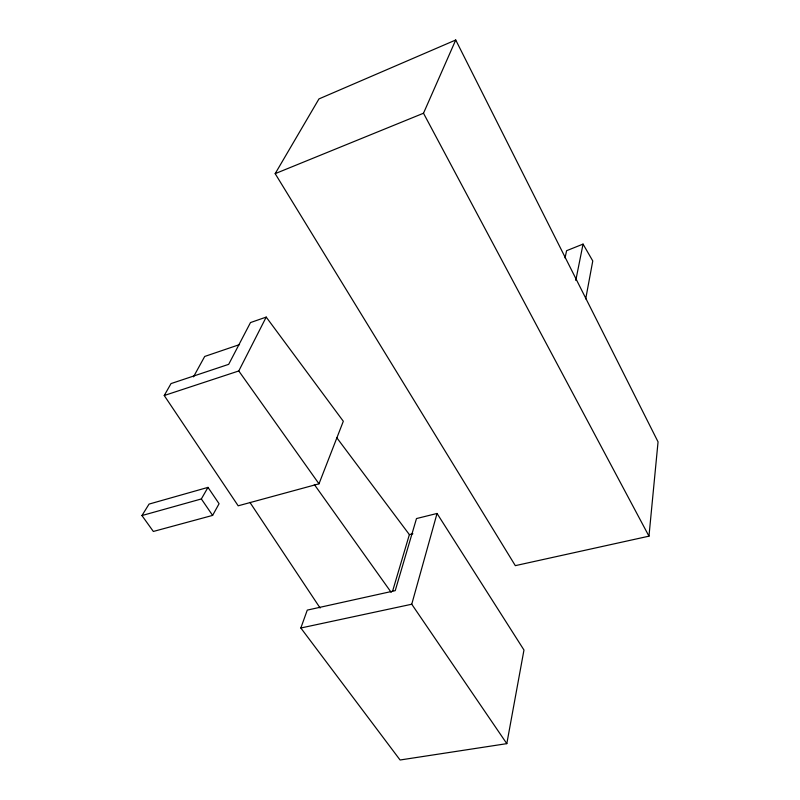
<?xml version="1.0" encoding="UTF-8"?>
<svg xmlns="http://www.w3.org/2000/svg" width="800" height="800" viewBox="0 0 800 800"><rect width="100%" height="100%" fill="white"/><g stroke="black" fill="none" stroke-linecap="round" stroke-linejoin="round"><path stroke-width="1.2" d="M648.97 536.17L658.05 441.87L455.73 40L318.96 98.92L275.17 173.65L515.32 565.65L648.97 536.17L423.5 113.23L455.73 40M506.81 743.65L523.97 650.02L437.04 513.47L416.49 518.56L395.23 590.66L307.27 610.11L300.84 628L400.08 760L506.81 743.65L411.75 604.23L437.04 513.47M585.71 298.87L592.77 260.94L583.05 244.11L566.6 250.69L565.03 257.95M575.78 280.43L583.05 244.11M392.63 591.03L409.37 534.61L336.71 437.64M318.99 483.82L343.32 421.26L266.21 317.1L250.49 322.57L228.68 364.34L171.02 383.59L164.24 395.52L238.18 505.81L318.99 483.82L238.78 370.96L266.21 317.1M193.49 376.85L204.7 356.46L239.53 344.59M212.61 515.4L219.08 503.72L207.99 487.38L149.06 504.09L141.95 515.55L153.34 531.46L212.61 515.4L201.35 498.95L207.99 487.38M275.17 173.65L423.5 113.23M164.24 395.52L238.78 370.96M141.95 515.55L201.35 498.95M409.37 534.61L412.87 533.77M300.84 628L411.75 604.23M314.34 484.53L391.2 592.36M249.94 502.4L320.11 608.02"/></g></svg>
